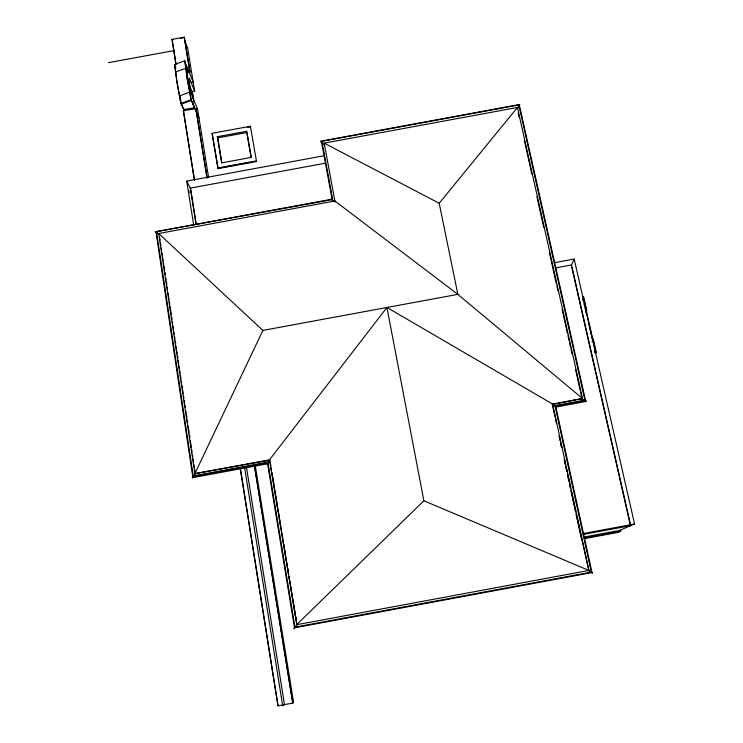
<?xml version="1.0" encoding="UTF-8"?>
<svg xmlns="http://www.w3.org/2000/svg" width="743" height="743" viewBox="0 0 743 743"><rect width="100%" height="100%" fill="white"/><g stroke="black" fill="none" stroke-linecap="round" stroke-linejoin="round"><path stroke-width="1.11" d="M517.23 108.515L517.444 107.484L324.18 143.139L324.357 144.096L322.323 142.888M571.348 265.362L574.19 259.038L555.114 262.567M555.021 416.934L552.309 404.508L582.512 398.517L457.855 294.367L262.883 330.421L194.87 473.644L269.858 460.223L270.74 465.87M519.403 105.46L519.738 104.447L320.586 141.235L321.57 142.452M267.331 463.065L267.861 462.127L193.217 475.957L192.808 477.238M556.433 407.025L555.643 406.059L585.549 400.514L586.366 401.396L556.219 407.006M155.631 231.853L155.296 231.463L155.937 231.677L192.753 476.607L192.279 477.73L267.099 463.883M192.753 476.607L267.406 462.768L266.923 463.976M585.688 312.45L586.738 310.583L583.561 296.643L583.069 296.736L595.886 352.953L596.378 352.86L593.146 338.697L592.654 338.789M267.406 462.768L294.507 627.835L293.968 628.857L294.971 627.148L267.861 462.127M288.99 576.707L296.894 624.705L294.952 627.547M296.55 625.29L296.94 624.696M517.509 108.19L519.496 104.856L321.069 141.467L321.44 142.136M386.936 307.481L269.495 459.815L194.87 473.644L158.668 233.525L334.879 200.982L457.855 294.367L439.206 203.257L517.444 107.484L582.512 398.517L552.616 404.053L386.936 307.481L423.872 500.782L588.874 570.448L552.616 404.053L552.309 404.508L555.513 406.56M267.907 462.861L269.495 459.815L296.894 624.705M267.786 463.149L268.149 462.703A4.198 0.641 -55.1 0 0 269.059 461.459M193.412 476.662L195.335 473.96L195.056 474.61A4.226 0.808 -54.3 0 1 194.629 475.251M423.872 500.782L296.633 624.714L588.874 570.448L576.178 514.072M192.874 477.433L192.363 477.795M254.57 466.056L292.788 703.101L254.431 465.917M291.971 703.203L293.531 702.107L255.313 465.963M240.258 468.545L278.012 705.85L240.416 468.675M619.588 530.446L634.568 524.001L574.19 259.038M584.565 536.948L620.572 530.261L620.795 531.254L618.111 532.387L585.094 538.517M582.726 299.429L583.654 299.132M582.586 299.689L583.515 299.392M582.568 299.968L583.376 299.661M174.577 64.548L184.71 60.759L185.026 61.52L187.366 79.027L191.295 100.509L181.078 104.196L176.843 82.036L174.577 64.548L174.902 65.3M175.757 71.95L185.908 68.18L184.71 60.759M179.555 95.866L189.762 92.151L187.06 78.275L185.908 68.18M180.763 103.481L190.988 99.794L189.762 92.151M592.143 341.65L593.081 341.362M594.493 351.968L595.468 351.467M594.614 351.968L595.44 351.69M594.456 352.191L595.282 351.913M555.764 267.879L571.525 264.972L630.723 525.654L583.199 534.477M583.71 304.175L584.407 304.045M584.704 308.215L585.679 308.029M586.255 310.676L586.738 310.583M592.115 340.768L593.1 340.582M592.134 572.76L591.317 572.119L554.975 405.622L584.89 400.078L585.855 401.127L582.15 398.982M583.376 533.502L634.568 524.001M584.685 537.951L620.795 531.254M294.971 627.148L591.317 572.119M294.507 627.835L592.004 572.584L592.533 573.271M278.012 705.85L292.891 703.027M175.887 63.907L171.995 39.407L184.264 37.15L190.013 72.08L187.05 72.628M171.995 39.407L173.008 39.713M180.438 38.339L182.555 37.949M183.614 37.754L184.44 37.605M108.432 62.672L173.853 50.626M186.874 72.201L190.013 72.08M191.062 82.408L193.161 82.018L185.146 62.31M184.831 40.856L187.663 48.081L194.61 90.99L192.205 91.435L193.839 101.587M181.97 104.698A32.525 3.121 78.4 0 0 183.707 109.462L194.629 107.791M194.452 180.558L183.326 110.661L195.938 108.766L207.037 177.438M183.326 110.661L184.348 110.902L180.939 103.277L178.859 91.956M195.938 108.766L195.103 108.924L191.146 99.59M195.92 109.332L197.536 109.035L208.607 177.456M250.391 126.254L256.539 161.5L218.043 168.605L212.108 133.313L250.391 126.254L250.605 126.895L247.233 127.517M217.309 136.721L246.611 131.316L247.01 132.495L217.773 137.882L217.309 136.721L221.618 162.884L251.069 157.451L246.611 131.316M217.792 168.011L256.335 160.897L256.539 161.5M219.296 167.955L221.553 167.537M223.81 167.119L229.457 166.079M231.714 165.661L237.361 164.621M239.617 164.203L245.264 163.163M247.521 162.745L249.778 162.327M193.709 225.315L186.734 181.088L323.196 155.909M325.313 163.209L190.338 188.118L195.957 223.624M155.733 231.723L332.075 199.152L321.403 141.356M155.863 231.732L332.688 199.551L322.016 141.746M586.311 401.499L585.094 401.053M332.075 199.152L331.239 198.975L331.443 199.393M323.874 144.031L324.385 144.281M439.206 203.257L324.18 143.139L335.037 201.836L334.879 200.982M555.337 406.625L554.742 406.3A4.207 0.799 33.5 0 1 552.801 405.019M334.601 201.632L331.815 199.542M159.281 234.463L158.807 234.184A4.031 0.502 36.4 0 1 157.061 232.996M591.326 572.509L588.484 570.55M156.569 232.633L159.178 234.314L158.668 233.525L262.883 330.421M582.075 399.075L582.623 399.502A4.217 0.864 33.1 0 0 583.246 399.948M332.753 200.554L331.768 199.728M554.975 405.622L555.783 406.31M186.734 181.088L190.579 188.583L196.189 224.061M175.84 67.984L175.032 66.09L176.37 76.77M195.966 110.958L199.003 118.109M190.422 98.42L192.131 102.441M192.985 104.457L194.694 108.478M197.536 109.035L192.669 97.435A10.941 0.966 78.5 0 1 191.815 94.881A10.82 0.957 78.5 0 1 189.112 78.117A13.495 1.198 78.5 0 1 189.781 79.232L194.61 90.99M188.926 84.07L192.186 91.918M188.583 70.752L188.453 70.455A28.104 2.498 78.6 0 0 187.31 68.458L187.487 76.705L190.784 94.575M212.108 133.313L218.043 168.605M179.871 96.581L180.93 100.909M583.738 298.983L586.051 309.162M593.313 341.009L595.672 351.346M588.958 324.236L592.282 338.854M571.859 267.619L630.222 524.642M519.301 104.847L585.549 400.514M518.902 105.422L584.89 400.078M518.242 113.038L519.246 117.552M524.298 140.158L531.877 174.066M536.929 196.672L543.7 227.339M549.56 253.187L556.321 283.826M556.888 285.962L557.835 290.606M562.191 309.692L567.438 333.542M568.005 335.687L568.952 340.322M569.519 342.477L570.466 347.102M571.033 349.256L571.98 353.882M575.584 369.596L580.06 390.038M580.627 392.202L581.574 396.818M555.643 406.059L592.004 572.584M555.513 419.201L556.498 423.714M559.2 436.141L560.185 440.655L559.145 436.215M560.677 442.921L561.662 447.435M564.374 459.861L565.358 464.375M565.85 466.641L566.825 471.155M567.318 473.412L569.045 481.325M569.537 483.582L570.522 488.095M571.014 490.352L575.686 511.816M560.621 442.986L561.606 447.5M564.308 459.926L565.293 464.44M565.785 466.697L566.77 471.211M567.996 476.857L568.98 481.38M569.472 483.637L570.457 488.151M570.949 490.408L574.144 505.082M574.636 507.348L575.621 511.862M576.113 514.119L581.769 540.087M178.116 88.157L178.459 89.931M177.363 83.903L177.939 87.265M247.205 133.629L251.264 157.432M217.773 137.882L221.897 162.856M270.415 463.651L270.796 465.935M271.167 468.22L271.548 470.505M272.3 475.074L271.919 472.789L288.609 574.423L288.284 572.156M272.672 477.359L273.053 479.644M273.424 481.928L273.805 484.213M274.176 486.498L274.557 488.783M274.929 491.067L275.309 493.343M275.681 495.627L276.062 497.912M276.433 500.197L276.814 502.482M277.185 504.766L277.566 507.051M277.938 509.336L278.319 511.621M278.69 513.905L279.071 516.19M279.442 518.475L279.823 520.759M280.195 523.044L280.575 525.329M282.266 535.61L282.646 537.895M283.018 540.18L283.399 542.464M283.77 544.749L284.151 547.034M284.523 549.318L284.903 551.603M285.275 553.888L285.656 556.173M286.027 558.448L286.408 560.733M286.779 563.018L287.16 565.302M287.532 567.587L287.912 569.872M289.036 576.726L289.417 579.011M289.789 581.295L290.169 583.58M290.541 585.865L290.922 588.15M291.293 590.434L291.674 592.719M292.045 595.004L292.426 597.288M292.798 599.573L293.179 601.858M293.55 604.143L293.931 606.427M294.302 608.712L295.993 618.993M271.111 468.155L271.492 470.44M184.264 37.15L189.846 71.653M195.771 108.367L207.056 178.227M192.196 91.714L193.849 101.958M189.809 86.197L190.867 92.801M246.49 467.393L284.504 704.643L282.702 705.841L244.614 467.626M172.181 39.862L176.072 64.344M183.512 111.06L194.257 178.617M188.787 190.31L189.14 192.576M159.699 237.751L160.144 240.193M160.395 242.339L160.915 245.775M161.259 248.069L161.602 250.363M161.946 252.657L162.392 255.09M162.643 257.245L163.163 260.682M163.506 262.976L163.85 265.27M164.119 266.551L164.64 269.988M164.89 272.152L165.327 274.576M165.754 277.882L166.098 280.176M166.367 281.458L166.887 284.894M167.138 287.058L167.574 289.473M168.002 292.788L168.345 295.082M168.615 296.355L169.042 299.67M169.385 301.964L169.831 304.379M170.082 306.553L171.289 314.577M171.633 316.871L172.079 319.276M172.33 321.459L172.766 323.864M173.017 326.038L173.537 329.483M173.881 331.777L174.233 334.071M174.577 336.365L175.014 338.762M175.264 340.944L175.785 344.39M176.128 346.684L176.481 348.978M176.825 351.272L177.261 353.668M177.512 355.851L177.958 358.247M178.209 360.439L178.729 363.884M179.072 366.178L179.509 368.565M179.769 370.757L180.205 373.153M180.456 375.345L180.976 378.791M181.32 381.075L181.663 383.369M182.016 385.663L182.453 388.05M182.704 390.251L183.224 393.697M183.567 395.982L183.92 398.276M184.264 400.57L184.701 402.947M184.951 405.158L185.388 407.536M185.815 410.888L186.168 413.182M186.428 414.408L186.948 417.854M187.199 420.064L187.635 422.433M188.063 425.795L188.416 428.089M188.676 429.315L189.103 432.677M189.446 434.971L189.883 437.339M190.319 440.701L191.35 447.583M191.703 449.877L192.131 452.236M192.391 454.465L192.827 456.824M193.087 459.053L193.598 462.49M193.951 464.784L194.378 467.133M194.638 469.372L195.075 471.721M156.532 232.085L193.217 475.957M176.583 78.712L177.168 82.779M194.49 107.475A32.516 2.861 78.5 0 1 192.827 102.701M584.574 400.774A4.217 0.864 33.1 0 1 583.914 400.375M518.317 107.215A4.012 0.576 -57.9 0 1 517.527 108.302M323.298 143.696A3.956 1.003 36.8 0 1 322.694 143.306M334.545 201.734A3.984 0.892 36.2 0 1 333.347 200.982"/></g></svg>
